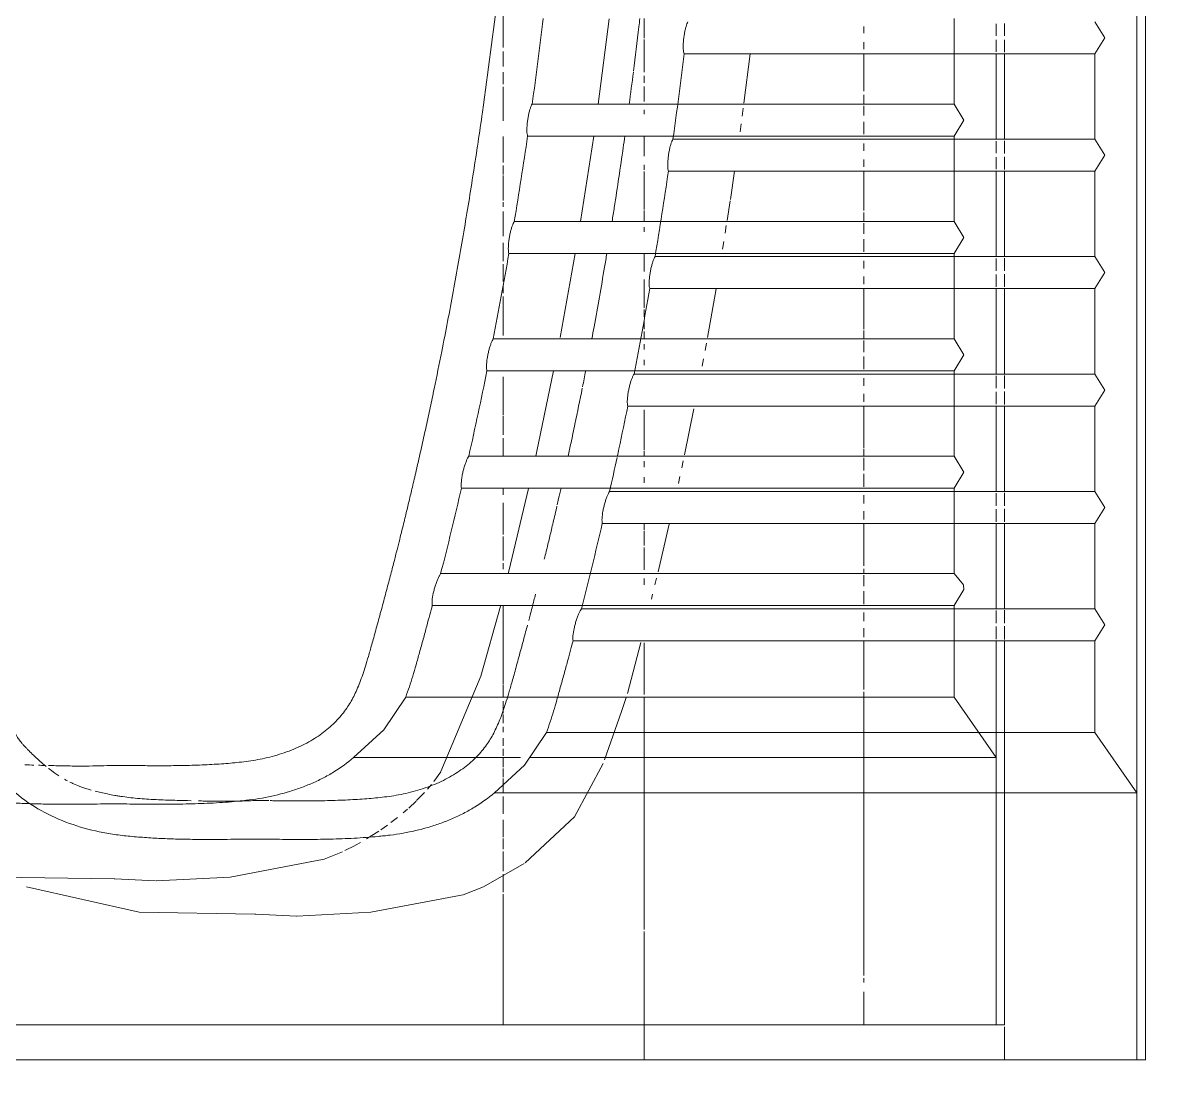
# Model space of a CAD drawing. Header units: millimetres. Extents: x -4000 to 187956, y -58990 to 162485.
# Drawn here: x 2398.9 to 2727.2, y 139895.3 to 140200.3 of the extents above; entities that cross this region are included whole.
import ezdxf

# ---------------------------------------------------------------- set-up
doc = ezdxf.new("R2010")
doc.units = ezdxf.units.MM
for name, color, linetype, lineweight in [('A-FLOR', 192, 'Continuous', 13), ('A-FLOR-PATT', 8, 'Continuous', 13), ('P-SANR-FIXT', 6, 'Continuous', 9)]:
    doc.layers.add(name, color=color, linetype=linetype, lineweight=lineweight)

# ---------------------------------------------------------------- blocks, each defined once
blk = doc.blocks.new('WCPan-SquattingPan-Vitra-ArkitektSeries-5952 - CMPX502N-V744-0_000')
at = {"layer": 'P-SANR-FIXT', "color": 254}
for p, q in [((110.55, -107.7), (110.55, -101.9)), ((110.55, -112.6), (110.55, -107.71)), ((110.55, -117.95), (110.55, -113.71)), ((110.55, -123.01), (110.55, -119.59)), ((110.55, -133.43), (110.55, -123.75)), ((110.55, -145.25), (110.55, -137.83)), ((110.55, -148.62), (110.55, -146.11)), ((110.55, -156.09), (110.55, -148.92)), ((110.55, -157.87), (110.55, -156.56)), ((110.55, -166.21), (110.55, -159.16)), ((110.55, -173.3), (110.55, -168.05)), ((110.55, -179.1), (110.55, -174.14)), ((110.55, -182.41), (110.55, -179.98)), ((110.55, -194.42), (110.55, -183.29)), ((110.55, -215.09), (110.55, -206.15)), ((110.55, -216.97), (110.55, -215.12)), ((110.55, -222.65), (110.55, -217.24)), ((110.55, -228.71), (110.55, -223.53)), ((110.55, -239.63), (110.55, -237.81)), ((110.55, -250.97), (110.55, -241.93)), ((110.55, -258.37), (110.55, -251.55)), ((110.55, -260.76), (110.55, -259.08)), ((110.55, -297.17), (110.55, -295.46)), ((110.55, -301.66), (110.55, -298.28)), ((110.55, -304.52), (110.55, -302.1)), ((110.55, -307.11), (110.55, -305.61)), ((110.55, -310.99), (110.55, -308.77)), ((110.55, -313.8), (110.55, -311.81)), ((110.55, -317.05), (110.55, -314.32)), ((110.55, -319.92), (110.55, -317.4)), ((110.55, -322.01), (110.55, -320.3)), ((110.55, -324.32), (110.55, -322.06)), ((110.55, -330.27), (110.55, -325.37)), ((110.55, -336.9), (110.55, -332.01)), ((110.55, -340.3), (110.55, -337.32)), ((110.55, -346.57), (110.55, -340.98)), ((0.21, -348.8), (0.01, -348.78)), ((11.76, -349.37), (0.21, -348.8)), ((32.93, -348.27), (11.92, -349.37)), ((-110.49, -390.25), (110.55, -390.25)), ((212.95, -390.25), (110.55, -390.25)), ((212.95, -390.25), (250.56, -390.25)), ((250.64, -390.25), (252.81, -390.25))]:
    blk.add_line(p, q, dxfattribs=at)
at = {"layer": 'P-SANR-FIXT', "color": 252}
for p, q in [((140.63, -104.4), (137.5, -128.65)), ((250.56, -109.26), (250.56, -105.85)), ((250.56, -113.82), (250.56, -110.4)), ((250.56, -138.65), (250.56, -114.39)), ((136.22, -137.75), (132.5, -162.01)), ((250.56, -142.63), (250.56, -139.18)), ((250.56, -147.19), (250.56, -143.74)), ((250.56, -172), (250.56, -147.74)), ((130.99, -171.1), (126.68, -195)), ((250.56, -176.01), (250.56, -172.51)), ((250.56, -180.57), (250.56, -177.07)), ((250.56, -205.36), (250.56, -181.1)), ((250.56, -209.39), (250.56, -205.84)), ((250.56, -213.95), (250.56, -210.39)), ((250.56, -238.71), (250.56, -214.45)), ((250.56, -242.77), (250.56, -239.17)), ((250.56, -247.32), (250.56, -243.72)), ((250.56, -272.07), (250.56, -247.81)), ((241.23, -265.23), (238.61, -262.07)), ((250.56, -276.15), (250.56, -272.5)), ((250.56, -280.7), (250.56, -277.05)), ((250.56, -314.32), (250.56, -281.16)), ((238.61, -297.17), (250.56, -314.32)), ((250.56, -314.32), (118.05, -314.32)), ((250.56, -314.32), (250.56, -324.32)), ((80.5, -331.37), (78.64, -332.8)), ((75.18, -335.25), (71.73, -337.44))]:
    blk.add_line(p, q, dxfattribs=at)
at = {"layer": 'P-SANR-FIXT', "color": 250}
for p, q in [((238.61, -128.65), (238.61, -104.39)), ((238.61, -128.65), (118.75, -128.65)), ((117.45, -137.74), (238.61, -137.74)), ((238.61, -162), (238.61, -137.74)), ((238.61, -162), (113.67, -162)), ((112.13, -171.1), (238.61, -171.1)), ((238.61, -195.36), (238.61, -171.1)), ((238.61, -195.36), (107.69, -195.36)), ((105.9, -204.45), (238.61, -204.45)), ((238.61, -204.45), (238.61, -228.71)), ((238.61, -228.71), (100.75, -228.71)), ((98.67, -237.81), (238.61, -237.81)), ((238.61, -262.07), (238.61, -237.81)), ((238.61, -262.07), (92.74, -262.07)), ((90.37, -271.16), (238.61, -271.16)), ((238.61, -297.17), (238.61, -271.16)), ((82.82, -297.17), (238.61, -297.17)), ((115.41, -314.32), (68.02, -314.32)), ((250.56, -324.32), (250.56, -390.25)), ((250.56, -390.25), (-250.56, -390.25))]:
    blk.add_line(p, q, dxfattribs=at)
at = {"layer": 'P-SANR-FIXT', "color": 253}
for p, q in [((212.95, -106.59), (212.95, -108.55)), ((252.96, -109.31), (252.96, -105.8)), ((212.95, -111.09), (212.95, -113.06)), ((252.96, -113.87), (252.96, -110.36)), ((212.95, -114.39), (212.95, -125)), ((252.96, -138.65), (252.96, -114.39)), ((212.95, -126.02), (212.95, -128.65)), ((212.95, -129.14), (212.95, -131.92)), ((212.95, -133.69), (212.95, -137.24)), ((212.95, -139.9), (212.95, -141.95)), ((252.96, -142.68), (252.96, -139.14)), ((212.95, -144.39), (212.95, -146.46)), ((252.96, -147.24), (252.96, -143.69)), ((212.95, -147.74), (212.95, -158.86)), ((252.96, -172), (252.96, -147.74)), ((212.95, -159.48), (212.95, -162)), ((212.95, -162.47), (212.95, -165.53)), ((212.95, -167.03), (212.95, -170.61)), ((212.95, -173.2), (212.95, -175.35)), ((252.96, -176.05), (252.96, -172.47)), ((252.96, -180.61), (252.96, -177.03)), ((212.95, -177.69), (212.95, -179.86)), ((212.95, -181.1), (212.95, -192.6)), ((252.96, -205.36), (252.96, -181.1)), ((212.95, -192.94), (212.95, -195.36)), ((212.95, -195.8), (212.95, -199.17)), ((212.95, -200.36), (212.95, -203.99)), ((212.95, -206.49), (212.95, -208.75)), ((252.96, -209.43), (252.96, -205.8)), ((212.95, -210.99), (212.95, -213.27)), ((252.96, -213.99), (252.96, -210.36)), ((212.95, -214.45), (212.95, -226.41)), ((252.96, -238.71), (252.96, -214.45)), ((212.95, -226.71), (212.95, -228.71)), ((212.95, -229.13), (212.95, -232.8)), ((212.95, -233.69), (212.95, -237.36)), ((252.96, -242.8), (252.96, -239.13)), ((212.95, -239.79), (212.95, -242.16)), ((212.95, -244.28), (212.95, -246.67)), ((252.96, -247.37), (252.96, -243.69)), ((212.95, -247.81), (212.95, -259.89)), ((252.96, -272.07), (252.96, -247.81)), ((212.95, -260.68), (212.95, -262.07)), ((212.95, -262.46), (212.95, -265.6)), ((212.95, -267.01), (212.95, -270.74)), ((110.55, -293.47), (110.55, -271.16)), ((252.96, -276.18), (252.96, -272.46)), ((212.95, -273.08), (212.95, -275.57)), ((212.95, -277.58), (212.95, -280.09)), ((252.96, -280.74), (252.96, -277.01)), ((212.95, -281.16), (212.95, -295.02)), ((252.96, -388.62), (252.96, -281.16)), ((110.55, -295.46), (110.55, -293.7)), ((212.95, -295.65), (212.95, -376.26)), ((92.76, -318.39), (90.78, -321.14)), ((88.15, -324.23), (85.91, -326.56)), ((90.15, -321.93), (89.02, -323.26)), ((85.81, -326.66), (83.69, -328.66)), ((83.32, -328.99), (82.12, -330.03)), ((77.65, -333.54), (75.79, -334.84)), ((64.91, -341.07), (59.7, -343.16)), ((68.48, -339.27), (65.56, -340.76)), ((69.96, -338.46), (68.55, -339.24)), ((59.66, -343.18), (32.93, -348.27)), ((110.55, -352.56), (110.55, -347.43)), ((0.01, -348.78), (-32.91, -348.27)), ((110.55, -355.16), (110.55, -353.16)), ((110.55, -390.25), (110.55, -355.18)), ((212.95, -377.01), (212.95, -378.25)), ((212.95, -380.83), (212.95, -390.25)), ((250.64, -390.25), (252.81, -390.25))]:
    blk.add_line(p, q, dxfattribs=at)
at = {"layer": 'P-SANR-FIXT', "color": 252, "flags": 128}
for points in [[(238.61, -137.74), (241.4, -133.2), (238.61, -128.65)], [(238.61, -171.1), (241.4, -166.55), (238.61, -162)], [(238.61, -204.45), (241.4, -199.91), (238.61, -195.36)], [(124.85, -204.47), (120.1, -227.27), (119.78, -228.72)], [(238.61, -237.81), (241.4, -233.26), (238.61, -228.71)], [(117.74, -237.83), (112.6, -259.36), (111.93, -262.08)], [(238.61, -271.16), (241.4, -266.61), (241.26, -265.35)], [(109.75, -271.26), (104.15, -291.21), (92.81, -318.32)]]:
    blk.add_lwpolyline(points, dxfattribs=at)
at = {"layer": 'P-SANR-FIXT', "color": 250, "flags": 128}
blk.add_lwpolyline([(68.02, -314.32), (76.62, -306.47), (82.82, -297.17)], dxfattribs=at)
at = {"layer": 'P-SANR-FIXT', "color": 250}
blk.add_arc((-1176.21, 51.26), 1307.39, 350.61189, 351.68789, dxfattribs=at)
for points, knots in [([(80.46, 114.01), (81.9, 113.45), (86.01, 111.78), (91.35, 109.16), (96.35, 106.18), (99.91, 103.74), (103.38, 100.99), (107.85, 96.84), (112.84, 90.74), (116.21, 84.15), (117.97, 79.09), (118.88, 75.48), (119.45, 72.3), (119.77, 69.47), (119.93, 66.83), (119.98, 64.71), (119.99, 63.03), (119.99, 62.01), (119.98, 61.16), (119.97, 60.06), (119.93, 58.25), (119.86, 55.26), (119.75, 51.42), (119.64, 47.54), (119.53, 44.03), (119.42, 40.71), (119.29, 36.98), (119.11, 31.92), (118.92, 26.93), (118.73, 22.47), (118.58, 19.03), (118.44, 16.16), (118.31, 13.45), (118.19, 10.96), (118.07, 8.66), (117.96, 6.69), (117.85, 4.57), (117.69, 1.79), (117.49, -1.72), (117.23, -5.98), (116.95, -10.31), (116.66, -14.74), (116.26, -20.61), (115.51, -30.84), (114.35, -45.2), (112.27, -68.07), (109.21, -96.69), (105.5, -125.36), (102.12, -148.02), (99.36, -165), (96.36, -181.94), (93.51, -196.84), (91.28, -207.81), (89.79, -214.88), (88.65, -220.17), (87.48, -225.47), (86.49, -229.85), (85.66, -233.44), (84.91, -236.67), (84.11, -240.05), (83.22, -243.76), (82.25, -247.78), (81.22, -251.94), (80.18, -256.07), (79.26, -259.65), (78.18, -263.8), (76.91, -268.61), (75.82, -272.63), (74.96, -275.78), (74.1, -278.92), (73.15, -282.36), (72.21, -285.67), (71.41, -288.37), (70.37, -291.52), (69.25, -294.43), (68.05, -296.98), (67.13, -298.69), (66.09, -300.32), (64.44, -302.55), (61.91, -305.27), (58.14, -308.26), (54.39, -310.43), (51.04, -311.95), (47.42, -313.32), (42.84, -314.6), (38.33, -315.36), (34.88, -315.75), (31.62, -316.04), (27.15, -316.34), (22.37, -316.52), (18.42, -316.6), (14.39, -316.65), (9.97, -316.64), (5.12, -316.57), (1.82, -316.53), (0, -316.53)], [0.13911, 0.13911, 0.13911, 0.13911, 0.1470588, 0.1617647, 0.1691176, 0.1764706, 0.1838235, 0.1911765, 0.2058824, 0.2205882, 0.2279412, 0.2352941, 0.2426471, 0.25, 0.2573529, 0.2647059, 0.2683824, 0.2720588, 0.2738971, 0.2757353, 0.2794118, 0.2830882, 0.2867647, 0.2904412, 0.2922794, 0.2941176, 0.2977941, 0.3014706, 0.3088235, 0.3161765, 0.3235294, 0.3308824, 0.3382353, 0.3455882, 0.3492647, 0.3529412, 0.3566176, 0.3602941, 0.3676471, 0.375, 0.3823529, 0.3897059, 0.3970588, 0.4117647, 0.4411765, 0.4705882, 0.5294118, 0.5882353, 0.6176471, 0.6470588, 0.6764706, 0.7058824, 0.7242647, 0.7334559, 0.7426471, 0.7518382, 0.7610294, 0.765625, 0.7702206, 0.7794118, 0.7886029, 0.7977941, 0.8069853, 0.8115809, 0.8161765, 0.8207721, 0.8253676, 0.8299632, 0.832261, 0.8345588, 0.8391544, 0.84375, 0.8483456, 0.8529412, 0.8621324, 0.8667279, 0.8713235, 0.8759191, 0.8805147, 0.8897059, 0.8988971, 0.9080882, 0.9126838, 0.9172794, 0.9264706, 0.9356618, 0.9402574, 0.9448529, 0.9540441, 0.9632353, 0.9678309, 0.9724265, 0.9816176, 0.9908088, 1, 1, 1, 1]), ([(118.75, -128.65), (118.65, -128.81), (118.46, -129.19), (118.17, -129.97), (117.9, -130.92), (117.66, -131.99), (117.47, -133.13), (117.28, -134.67), (117.21, -136.46), (117.34, -137.43), (117.45, -137.74)], [0, 0, 0, 0, 0.1, 0.2, 0.3, 0.4, 0.5, 0.6, 0.8, 1, 1, 1, 1]), ([(113.67, -162), (113.57, -162.16), (113.37, -162.55), (113.06, -163.33), (112.76, -164.27), (112.5, -165.34), (112.27, -166.47), (112.04, -168.01), (111.93, -169.81), (112.03, -170.78), (112.13, -171.1)], [0, 0, 0, 0, 0.1, 0.2, 0.3, 0.4, 0.5, 0.6, 0.8, 1, 1, 1, 1]), ([(107.69, -195.36), (107.59, -195.51), (107.37, -195.9), (107.04, -196.68), (106.72, -197.62), (106.42, -198.68), (106.17, -199.82), (105.9, -201.35), (105.73, -203.15), (105.81, -204.13), (105.9, -204.45)], [0, 0, 0, 0, 0.1, 0.2, 0.3, 0.4, 0.5, 0.6, 0.8, 1, 1, 1, 1]), ([(100.75, -228.71), (100.64, -228.87), (100.41, -229.26), (100.05, -230.03), (99.7, -230.97), (99.38, -232.03), (99.08, -233.16), (98.77, -234.69), (98.54, -236.5), (98.59, -237.48), (98.67, -237.81)], [0, 0, 0, 0, 0.1, 0.2, 0.3, 0.4, 0.5, 0.6, 0.8, 1, 1, 1, 1]), ([(92.74, -262.07), (92.63, -262.22), (92.39, -262.61), (92, -263.38), (91.62, -264.32), (91.26, -265.37), (90.93, -266.5), (90.56, -268.03), (90.27, -269.84), (90.29, -270.84), (90.37, -271.16)], [0, 0, 0, 0, 0.1, 0.2, 0.3, 0.4, 0.5, 0.6, 0.8, 1, 1, 1, 1]), ([(82.82, -297.17), (83.19, -296.17), (83.9, -294.18), (84.83, -291.21), (85.76, -288.01), (86.74, -284.5), (87.81, -280.6), (89.16, -275.66), (89.96, -272.69), (90.37, -271.16)], [0, 0, 0, 0, 0.125, 0.25, 0.375, 0.5, 0.625, 0.75, 1, 1, 1, 1]), ([(0, -327.48), (2.52, -327.48), (5.85, -327.54), (10.4, -327.58), (14, -327.59), (17.77, -327.56), (21.35, -327.49), (24.76, -327.39), (28.16, -327.24), (31.64, -327.02), (34.43, -326.79), (36.62, -326.57), (38.99, -326.3), (43.33, -325.66), (48.02, -324.57), (52.47, -323.14), (55.92, -321.79), (59.29, -320.2), (63.48, -317.84), (66.31, -315.78), (68.02, -314.32)], [0, 0, 0, 0, 0.1, 0.15, 0.2, 0.25, 0.3, 0.35, 0.4, 0.45, 0.5, 0.525, 0.55, 0.6, 0.7, 0.75, 0.8, 0.85, 0.9, 1, 1, 1, 1]), ([(0, -316.53), (-2.57, -316.65), (-6.63, -316.75), (-12.49, -316.73), (-15.99, -316.64), (-18.1, -316.59), (-18.61, -316.58)], [-1, -1, -1, -1, -0.97619048, -0.96428571, -0.95238095, -0.94868905, -0.94868905, -0.94868905, -0.94868905]), ([(-46.72, -324.83), (-45.89, -325.04), (-43.64, -325.55), (-39.97, -326.19), (-35.43, -326.72), (-30.78, -327.09), (-26.09, -327.34), (-21.34, -327.5), (-16.54, -327.58), (-12.03, -327.59), (-6.41, -327.54), (-2.54, -327.48), (0, -327.48)], [0.338624, 0.338624, 0.338624, 0.338624, 0.375, 0.4375, 0.5, 0.5625, 0.625, 0.6875, 0.75, 0.8125, 0.875, 1, 1, 1, 1])]:
    blk.add_open_spline(points, degree=3, knots=knots, dxfattribs=at)
for points in [[(118.75, -128.65), (119.31, -124.61), (120.4, -116.53), (121.42, -108.44), (121.91, -104.39)], [(107.69, -195.36), (108.47, -191.32), (109.99, -183.24), (111.43, -175.15), (112.13, -171.1)], [(100.75, -228.71), (101.65, -224.68), (103.41, -216.6), (105.08, -208.51), (105.9, -204.45)], [(92.74, -262.07), (93.78, -258.04), (95.8, -249.96), (97.73, -241.86), (98.67, -237.81)], [(-22.79, -316.46), (-23.63, -316.44), (-24.48, -316.42), (-25.33, -316.39)]]:
    blk.add_open_spline(points, degree=3, dxfattribs=at)
at = {"layer": 'P-SANR-FIXT', "color": 252}
blk.add_open_spline([(-19.71, -316.55), (-20.29, -316.53), (-20.88, -316.52), (-21.48, -316.5)], degree=3, dxfattribs=at)
blk = doc.blocks.new('CMF2_NHAXUONG_A_rvt-1-0_000')
at = {"layer": 'A-FLOR-PATT', "lineweight": 9}
h = blk.add_hatch(dxfattribs=at)
h.set_pattern_fill('FP_26', color=252, style=0, pattern_type=2)
h.set_pattern_definition([(270, (159525.1, 137899.7), (600, 4e-14), []), (0, (159525.1, 137899.7), (0, 600), [])])
h.paths.add_polyline_path([(153350, 499.64), (154799.88, 499.64), (154799.88, 5749.54), (153550, 5749.54), (153550, 4899.28), (153349.79, 4899.28), (153349.99, 751.94)])
h.paths.add_polyline_path([(160850.16, 499.64), (165000, 499.64), (165000, 999.28), (165499.79, 999.28), (165499.79, 1749.49), (160850.16, 1749.49), (160850.16, 751.94)])
h.paths.add_polyline_path([(161612.4, 692.63), (161106.49, 692.63), (161106.49, 1295.25), (161612.4, 1295.25), (161612.4, 751.94)])
h.paths.add_polyline_path([(162656.18, 692.63), (162150.27, 692.63), (162150.27, 1295.25), (162656.18, 1295.25), (162656.18, 751.94)])
h.paths.add_polyline_path([(164268.71, 692.63), (164268.71, 1295.25), (164774.62, 1295.25), (164774.62, 692.63)])
h.paths.add_polyline_path([(163221.93, 692.63), (163221.93, 1295.25), (163727.84, 1295.25), (163727.84, 692.63)])
h.paths.add_polyline_path([(153537.16, 761.69), (153537.16, 1267.6), (154139.79, 1267.6), (154139.79, 761.69), (153612.16, 761.69)])
h.paths.add_polyline_path([(153537.16, 1846.69), (153537.16, 2352.6), (154139.79, 2352.6), (154139.79, 1846.69), (153612.16, 1846.69)])
h.paths.add_polyline_path([(154139.79, 2871.7), (153537.16, 2871.7), (153537.16, 3377.61), (154139.79, 3377.61), (154139.79, 2942)])
h.paths.add_polyline_path([(162682.15, 3699.39), (165499.79, 3699.39), (165499.79, 4949.58), (162649.89, 4949.58), (162649.89, 3699.39)])
h.paths.add_polyline_path([(154139.79, 3896.7), (153537.16, 3896.7), (153537.16, 4402.61), (154139.79, 4402.04), (154139.79, 3964.03)])
h.paths.add_polyline_path([(163957.63, 4154.6), (163821.93, 4154.6), (163821.93, 4757.22), (164327.84, 4757.22), (164327.84, 4154.6), (164099.33, 4154.6)])
h.paths.add_polyline_path([(164771.93, 4154.6), (164771.93, 4757.22), (165277.84, 4757.22), (165277.84, 4154.6), (164949.66, 4154.6)])
h.paths.add_polyline_path([(153895.61, 4921.7), (153737.16, 4921.7), (153737.16, 5427.61), (154339.79, 5427.61), (154339.79, 4921.7), (154179.05, 4921.7)])
h.paths.add_polyline_path([(78549.79, 5349.52), (80774.79, 5349.52), (80774.79, 6362.02), (78549.79, 6362.02), (78549.79, 5424.09)])
h.paths.add_polyline_path([(80974.79, 5349.52), (82224.79, 5349.52), (82224.79, 7249.52), (80974.79, 7249.52), (80974.79, 5424.09)])
h.paths.add_polyline_path([(80587.16, 5565.67), (79984.54, 5565.67), (79984.54, 6071.58), (80587.16, 6071.58), (80587.16, 5716.1)])
h.paths.add_polyline_path([(81335.71, 5565.67), (81163.49, 5565.67), (81163.49, 6071.58), (81766.12, 6071.58), (81766.12, 5565.67), (81619.15, 5565.67)])
h.paths.add_polyline_path([(81163.49, 6528.17), (81163.49, 7034.08), (81766.12, 7034.08), (81766.12, 6528.17), (81619.15, 6528.17)])
h.paths.add_polyline_path([(556.14, 15799.64), (4199.78, 15799.64), (4199.78, 17049.64), (499.79, 17049.64), (499.79, 15799.64)])
h.paths.add_polyline_path([(1621.83, 15990.17), (1621.83, 16592.79), (2127.74, 16592.79), (2127.74, 15990.17), (1689.88, 15990.17)])
h.paths.add_polyline_path([(2681.91, 15990.17), (2546.83, 15990.17), (2546.83, 16592.79), (3052.74, 16592.79), (3052.74, 15990.17), (2823.63, 15990.17)])
h.paths.add_polyline_path([(3673.95, 15990.17), (3471.83, 15990.17), (3471.83, 16592.79), (3977.74, 16592.79), (3977.74, 15990.17), (3815.66, 15990.17)])
h.paths.add_polyline_path([(4199.78, 18499.58), (4199.78, 19749.58), (499.79, 19749.58), (499.79, 18499.58), (3957.38, 18499.58)])
h.paths.add_polyline_path([(2546.83, 18954.69), (2546.83, 19557.32), (3052.74, 19557.32), (3052.74, 18954.69), (2823.63, 18954.69)])
h.paths.add_polyline_path([(1973.32, 18954.69), (1621.83, 18954.69), (1621.83, 19557.32), (2127.74, 19557.32), (2127.74, 18954.69)])
h.paths.add_polyline_path([(1202.74, 18954.69), (696.83, 18954.69), (696.83, 19557.32), (1202.74, 19557.32), (1202.74, 19148.52)])
h.paths.add_polyline_path([(1689.88, 19949.58), (4199.78, 19949.58), (4199.78, 21199.58), (499.79, 21199.58), (499.79, 19949.58), (1123.01, 19949.58)])
h.paths.add_polyline_path([(696.83, 20137.56), (696.83, 20740.19), (1202.74, 20740.19), (1202.74, 20137.56), (839.57, 20137.56)])
h.paths.add_polyline_path([(3471.83, 20137.56), (3471.83, 20740.19), (3977.74, 20740.19), (3977.74, 20137.56), (3673.95, 20137.56)])
h.paths.add_polyline_path([(2127.74, 20137.56), (1621.83, 20137.56), (1621.83, 20740.19), (2127.74, 20740.19), (2127.74, 20170.56)])
h.paths.add_polyline_path([(3052.74, 20137.56), (2546.83, 20137.56), (2546.83, 20740.19), (3052.74, 20740.19), (3052.74, 20170.56)])
h.paths.add_polyline_path([(163249.04, 76099.64), (165500.21, 76099.64), (165500.21, 77349.64), (161850.21, 77349.64), (161850.21, 76099.64), (162682.15, 76099.64)])
h.paths.add_polyline_path([(1689.88, 76099.64), (4149.79, 76099.64), (4149.79, 77349.64), (499.79, 77349.64), (499.79, 76099.64), (1123.01, 76099.64)])
h.paths.add_polyline_path([(2590.58, 76552.26), (2590.58, 77154.88), (3096.49, 77154.88), (3096.49, 76552.26), (2681.91, 76552.26)])
h.paths.add_polyline_path([(1831.6, 76552.26), (1653.08, 76552.26), (1653.08, 77154.88), (2158.99, 77154.88), (2158.99, 76552.26), (1973.32, 76552.26)])
h.paths.add_polyline_path([(715.58, 76552.26), (715.58, 77154.88), (1221.49, 77154.88), (1221.49, 76552.26), (839.57, 76552.26)])
h.paths.add_polyline_path([(3815.66, 76552.26), (3528.08, 76552.26), (3528.08, 77154.88), (4033.99, 77154.88), (4033.99, 76552.26), (3957.38, 76552.26)])
h.paths.add_polyline_path([(163957.63, 76557.26), (163881.01, 76557.26), (163881.01, 77159.88), (164386.92, 77159.88), (164386.92, 76557.26), (164099.33, 76557.26)])
h.paths.add_polyline_path([(165091.39, 76557.26), (164797.26, 76557.26), (164797.26, 77159.88), (165303.17, 77159.88), (165303.17, 76557.26), (165233.11, 76557.26)])
h.paths.add_polyline_path([(162257, 76557.26), (162047.26, 76557.26), (162047.26, 77159.88), (162553.17, 77159.88), (162553.17, 76557.26), (162398.7, 76557.26)])
h.paths.add_polyline_path([(162968.51, 76557.26), (162968.51, 77159.88), (163474.42, 77159.88), (163474.42, 76557.26), (163107.31, 76557.26)])
h.paths.add_polyline_path([(499.79, 77549.64), (4149.79, 77549.64), (4149.79, 78799.69), (499.79, 78799.69), (499.79, 77842.41)])
h.paths.add_polyline_path([(165500.21, 77549.64), (165500.21, 78799.64), (161850.21, 78799.64), (161850.21, 77549.64), (164949.66, 77549.64)])
h.paths.add_polyline_path([(715.58, 77737.63), (715.58, 78340.25), (1221.49, 78340.25), (1221.49, 77737.63), (839.57, 77737.63)])
h.paths.add_polyline_path([(1653.08, 77737.63), (1653.08, 78340.25), (2158.99, 78340.25), (2158.99, 77737.63), (1689.88, 77737.63)])
h.paths.add_polyline_path([(2590.58, 77737.63), (2590.58, 78340.25), (3096.49, 78340.25), (3096.49, 77737.63), (2681.91, 77737.63)])
h.paths.add_polyline_path([(165233.11, 77742.62), (164778.51, 77742.62), (164778.51, 78345.25), (165284.42, 78345.25), (165284.42, 77742.62)])
h.paths.add_polyline_path([(162903.51, 77742.62), (162903.51, 78345.25), (163409.42, 78345.25), (163409.42, 77742.62), (162965.59, 77742.62)])
h.paths.add_polyline_path([(164346.92, 77742.62), (163841.01, 77742.62), (163841.01, 78345.25), (164346.92, 78345.25), (164346.92, 77842.41)])
h.paths.add_polyline_path([(161850.21, 80349.64), (165500.21, 80349.64), (165499.79, 81099.2), (165000, 81099.2), (165000, 81599.64), (161850.21, 81599.64), (161850.21, 80762.51)])
h.paths.add_polyline_path([(4149.79, 80349.64), (4149.79, 81599.55), (1000, 81599.55), (1000, 81099.2), (499.79, 81099.2), (500, 80350.4), (3957.38, 80349.68)])
h.paths.add_polyline_path([(163107.31, 80794.78), (162972.26, 80794.78), (162972.26, 81397.4), (163478.17, 81397.4), (163478.17, 80794.78), (163249.04, 80794.78)])
h.paths.add_polyline_path([(164398.17, 80794.78), (163892.26, 80794.78), (163892.26, 81397.4), (164398.17, 81397.4), (164398.17, 81054.52)])
h.paths.add_polyline_path([(162556.92, 80806.9), (162051.01, 80806.9), (162051.01, 81409.52), (162556.92, 81409.52), (162556.92, 80908.51)])
h.paths.add_polyline_path([(2965.35, 80820.03), (2515.58, 80820.03), (2515.58, 81422.65), (3021.49, 81422.65), (3021.49, 80820.03)])
h.paths.add_polyline_path([(1973.32, 80820.03), (1595.58, 80820.03), (1595.58, 81422.65), (2101.49, 81422.65), (2101.49, 80820.03)])
h.paths.add_polyline_path([(3448.08, 80820.03), (3448.08, 81422.65), (3953.99, 81422.65), (3953.99, 80820.03), (3532.22, 80820.03)])
h.paths.add_polyline_path([(85450, 134849.41), (87450, 134849.41), (87450, 135849.41), (85450, 135849.41), (85450, 135076.24)])
h.paths.add_polyline_path([(83319.78, 134849.41), (85250, 134849.41), (85250, 135849.41), (83250, 135849.41), (83250, 134849.41)])
h.paths.add_polyline_path([(85020.39, 135046.45), (84644.32, 135046.45), (84644.32, 135552.36), (85246.95, 135552.36), (85246.95, 135046.45)])
h.paths.add_polyline_path([(85862.19, 135048.95), (85862.19, 135554.86), (86464.82, 135554.86), (86464.82, 135048.95), (86154.14, 135048.95)])
h.paths.add_polyline_path([(11893.62, 135099.65), (12449.79, 135099.65), (12449.79, 140699.64), (11199.68, 140699.64), (11199.68, 135099.65), (11326.75, 135099.65)])
h.paths.add_polyline_path([(153549.79, 135099.75), (154799.68, 135099.75), (154799.68, 140699.64), (153549.79, 140699.64), (153549.79, 136244.28)])
h.paths.add_polyline_path([(11659.54, 135313.72), (11659.54, 135819.63), (12262.16, 135819.63), (12262.16, 135313.72), (11893.62, 135313.72)])
h.paths.add_polyline_path([(153895.61, 135313.72), (153742.07, 135313.72), (153742.07, 135819.63), (154344.69, 135819.63), (154344.69, 135313.72), (154037.33, 135313.72)])
h.paths.add_polyline_path([(163815.91, 135999.54), (165500.12, 135999.54), (165500.12, 137249.82), (162649.79, 137249.82), (162649.79, 135999.54)])
h.paths.add_polyline_path([(2823.63, 135999.54), (3349.79, 135999.54), (3349.79, 137249.81), (499.88, 137249.81), (499.88, 135999.54), (1689.88, 135999.54)])
h.paths.add_polyline_path([(1671.83, 136187.79), (1671.83, 136790.41), (2177.74, 136790.41), (2177.74, 136187.79), (1689.88, 136187.79)])
h.paths.add_polyline_path([(721.83, 136187.79), (721.83, 136790.41), (1227.74, 136790.41), (1227.74, 136187.79)])
h.paths.add_polyline_path([(164771.83, 136192.96), (164771.83, 136795.59), (165277.74, 136795.59), (165277.74, 136192.96), (164949.66, 136192.96)])
h.paths.add_polyline_path([(163821.83, 136192.96), (163821.83, 136795.59), (164327.74, 136795.59), (164327.74, 136192.96)])
h.paths.add_polyline_path([(12177.05, 136247.06), (11659.54, 136247.06), (11659.54, 136752.97), (12262.16, 136752.97), (12262.16, 136247.06)])
h.paths.add_polyline_path([(154037.33, 136247.06), (153742.07, 136247.06), (153742.07, 136752.97), (154344.69, 136752.97), (154344.69, 136247.06), (154179.05, 136247.06)])
h.paths.add_polyline_path([(12177.05, 137180.39), (11659.54, 137180.39), (11659.54, 137686.3), (12262.16, 137686.3), (12262.16, 137180.39)])
h.paths.add_polyline_path([(154179.05, 137180.39), (153742.07, 137180.39), (153742.07, 137686.3), (154344.69, 137686.3), (154344.69, 137180.39)])
h.paths.add_polyline_path([(12262.16, 138113.72), (11659.54, 138113.72), (11659.54, 138619.63), (12262.16, 138619.63), (12262.16, 138288.34)])
h.paths.add_polyline_path([(154344.69, 138113.72), (153742.07, 138113.72), (153742.07, 138619.63), (154344.69, 138619.63), (154344.69, 138142.34)])
h.paths.add_polyline_path([(12262.16, 139047.05), (11659.54, 139047.05), (11659.54, 139552.96), (12262.16, 139552.96), (12262.16, 139164.37)])
h.paths.add_polyline_path([(154179.05, 139047.05), (153742.07, 139047.05), (153742.07, 139552.96), (154344.69, 139552.96), (154344.69, 139047.05)])
h.paths.add_polyline_path([(165500.37, 139449.5), (165500.37, 140699.66), (161049.79, 140699.66), (161049.79, 139449.5), (164949.66, 139449.5)])
h.paths.add_polyline_path([(499.79, 139449.73), (4949.79, 139449.74), (4949.79, 139699.28), (4900, 139699.28), (4900, 140699.64), (1000, 140699.64), (1000, 140199.28), (499.79, 140199.28)])
h.paths.add_polyline_path([(161690.13, 139909.76), (161331.63, 139909.76), (161331.63, 140512.38), (161837.54, 140512.38), (161837.54, 139909.76), (161831.85, 139909.76)])
h.paths.add_polyline_path([(163390.76, 139909.76), (163287.88, 139909.76), (163287.88, 140512.38), (163793.79, 140512.38), (163793.79, 139909.76), (163532.48, 139909.76)])
h.paths.add_polyline_path([(162812.75, 139909.76), (162306.83, 139909.76), (162306.83, 140512.38), (162812.75, 140512.38), (162812.75, 140040.4)])
h.paths.add_polyline_path([(164777.52, 139909.76), (164271.61, 139909.76), (164271.61, 140512.38), (164777.52, 140512.38), (164777.52, 140040.4)])
h.paths.add_polyline_path([(1727.96, 139915.76), (1222.05, 139915.76), (1222.05, 140518.38), (1727.96, 140518.38), (1727.96, 140040.4)])
h.paths.add_polyline_path([(3181.83, 139915.76), (3181.83, 140518.38), (3687.74, 140518.38), (3687.74, 139915.76), (3248.79, 139915.76)])
h.paths.add_polyline_path([(2398.48, 139915.76), (2171.83, 139915.76), (2171.83, 140518.38), (2677.74, 140518.38), (2677.74, 139915.76), (2540.2, 139915.76)])
h.paths.add_polyline_path([(4171.83, 139915.76), (4171.83, 140518.38), (4677.74, 140518.38), (4677.74, 139915.76), (4240.82, 139915.76)])
h.paths.add_polyline_path([(12262.16, 139980.38), (11659.54, 139980.38), (11659.54, 140486.29), (12262.16, 140486.29), (12262.16, 140040.4)])
h.paths.add_polyline_path([(154344.69, 139980.38), (153742.07, 139980.38), (153742.07, 140486.29), (154344.69, 140486.29), (154344.69, 140040.4)])
at = {"layer": 'A-FLOR', "color": 93, "lineweight": 15}
for p, q in [((2677.74, 140200.2), (2677.74, 140196.7)), ((2677.74, 140195.64), (2677.74, 140192.13)), ((2677.74, 140191.61), (2677.74, 140167.35)), ((2677.74, 140166.87), (2677.74, 140163.33)), ((2677.74, 140162.31), (2677.74, 140158.76)), ((2677.74, 140158.26), (2677.74, 140134)), ((2677.74, 140133.53), (2677.74, 140129.95)), ((2677.74, 140128.98), (2677.74, 140125.39)), ((2677.74, 140124.91), (2677.74, 140100.65)), ((2677.74, 140100.2), (2677.74, 140096.58)), ((2677.74, 140095.65), (2677.74, 140092.01)), ((2677.74, 140091.55), (2677.74, 140067.29)), ((2677.74, 140066.87), (2677.74, 140063.2)), ((2677.74, 140062.32), (2677.74, 140058.64)), ((2677.74, 140058.2), (2677.74, 140033.94)), ((2677.74, 140033.54), (2677.74, 140029.82)), ((2677.74, 140028.99), (2677.74, 140025.26)), ((2677.74, 140024.84), (2677.74, 139981.68))]:
    blk.add_line(p, q, dxfattribs=at)
at = {"layer": 'A-FLOR', "color": 71, "lineweight": 15}
for p, q in [((2677.74, 140196.7), (2677.74, 140200.2)), ((2677.74, 140192.13), (2677.74, 140195.64)), ((2677.74, 140167.35), (2677.74, 140191.61)), ((2677.74, 140163.33), (2677.74, 140166.87)), ((2677.74, 140158.76), (2677.74, 140162.31)), ((2677.74, 140134), (2677.74, 140158.26)), ((2677.74, 140129.95), (2677.74, 140133.53)), ((2677.74, 140125.39), (2677.74, 140128.98)), ((2677.74, 140100.65), (2677.74, 140124.91)), ((2677.74, 140096.58), (2677.74, 140100.2)), ((2677.74, 140092.01), (2677.74, 140095.65)), ((2677.74, 140067.29), (2677.74, 140091.55)), ((2677.74, 140063.2), (2677.74, 140066.87)), ((2677.74, 140058.64), (2677.74, 140062.32)), ((2677.74, 140033.94), (2677.74, 140058.2)), ((2677.74, 140029.82), (2677.74, 140033.54)), ((2677.74, 140025.26), (2677.74, 140028.99)), ((2677.74, 139917.38), (2677.74, 140024.84)), ((2212.15, 139915.76), (2675.34, 139915.76)), ((2675.42, 139915.76), (2677.6, 139915.76))]:
    blk.add_line(p, q, dxfattribs=at)
at = {"layer": 'A-FLOR', "color": 94, "lineweight": 15}
for p, q in [((2677.74, 139981.68), (2677.74, 139915.76)), ((2677.74, 139915.76), (2171.83, 139915.76))]:
    blk.add_line(p, q, dxfattribs=at)
at = {"layer": 'P-SANR-FIXT', "color": 252}
for p, q in [((2717.74, 139905.76), (2717.74, 140508.38)), ((2715.34, 139905.76), (2717.74, 139905.76))]:
    blk.add_line(p, q, dxfattribs=at)
at = {"layer": 'P-SANR-FIXT', "color": 250}
for p, q in [((2715.34, 139981.68), (2715.34, 140373.95)), ((2586.7, 140191.61), (2703.4, 140191.61)), ((2703.4, 140167.35), (2703.4, 140191.61)), ((2703.4, 140167.35), (2583.53, 140167.35)), ((2582.24, 140158.26), (2703.4, 140158.26)), ((2703.4, 140134), (2703.4, 140158.26)), ((2703.4, 140134), (2578.46, 140134)), ((2576.92, 140124.91), (2703.4, 140124.91)), ((2703.4, 140100.65), (2703.4, 140124.91)), ((2703.4, 140100.65), (2572.48, 140100.65)), ((2570.69, 140091.55), (2703.4, 140091.55)), ((2703.4, 140091.55), (2703.4, 140067.29)), ((2703.4, 140067.29), (2565.53, 140067.29)), ((2563.46, 140058.2), (2703.4, 140058.2)), ((2703.4, 140033.94), (2703.4, 140058.2)), ((2703.4, 140033.94), (2557.53, 140033.94)), ((2555.15, 140024.84), (2703.4, 140024.84)), ((2703.4, 139998.83), (2703.4, 140024.84)), ((2547.61, 139998.83), (2703.4, 139998.83)), ((2703.4, 139998.83), (2715.34, 139981.68)), ((2715.34, 139981.68), (2532.81, 139981.68)), ((2715.34, 139981.68), (2715.34, 139905.76)), ((2715.34, 139905.76), (2214.23, 139905.76))]:
    blk.add_line(p, q, dxfattribs=at)
at = {"layer": 'P-SANR-FIXT', "color": 254}
for p, q in [((2575.34, 140196.03), (2575.34, 140201.61)), ((2677.74, 140200.2), (2677.74, 140196.7)), ((2575.34, 140186.41), (2575.34, 140195.66)), ((2677.74, 140195.64), (2677.74, 140192.13)), ((2677.74, 140191.61), (2677.74, 140167.35)), ((2575.34, 140183.41), (2575.34, 140185.36)), ((2575.34, 140178.05), (2575.34, 140182.29)), ((2575.34, 140174.47), (2575.34, 140175.68)), ((2575.34, 140162.57), (2575.34, 140168.26)), ((2677.74, 140166.87), (2677.74, 140163.33)), ((2677.74, 140162.31), (2677.74, 140158.76)), ((2575.34, 140158.68), (2575.34, 140160.08)), ((2575.34, 140149.91), (2575.34, 140158.17)), ((2677.74, 140158.26), (2677.74, 140134)), ((2575.34, 140147.39), (2575.34, 140149.89)), ((2575.34, 140144), (2575.34, 140147.08)), ((2575.34, 140141.05), (2575.34, 140142.4)), ((2575.34, 140129.79), (2575.34, 140134.91)), ((2677.74, 140133.53), (2677.74, 140129.95)), ((2575.34, 140119.42), (2575.34, 140127.54)), ((2677.74, 140128.98), (2677.74, 140125.39)), ((2677.74, 140124.91), (2677.74, 140100.65)), ((2575.34, 140116.91), (2575.34, 140118.94)), ((2575.34, 140113.41), (2575.34, 140116.02)), ((2575.34, 140110.65), (2575.34, 140112.71)), ((2575.34, 140107.63), (2575.34, 140109.12)), ((2575.34, 140103.14), (2575.34, 140104.66)), ((2677.74, 140100.2), (2677.74, 140096.58)), ((2677.74, 140095.65), (2677.74, 140092.01)), ((2575.34, 140079.04), (2575.34, 140090.49)), ((2677.74, 140091.55), (2677.74, 140067.29)), ((2575.34, 140077.29), (2575.34, 140078.76)), ((2575.34, 140074.2), (2575.34, 140075.85)), ((2575.34, 140069.72), (2575.34, 140071.39)), ((2677.74, 140066.87), (2677.74, 140063.2)), ((2677.74, 140062.32), (2677.74, 140058.64)), ((2575.34, 140056.38), (2575.34, 140058.2)), ((2677.74, 140058.2), (2677.74, 140033.94)), ((2575.34, 140051.94), (2575.34, 140056.14)), ((2575.34, 140045.03), (2575.34, 140051.4)), ((2575.34, 140040.77), (2575.34, 140042.58)), ((2677.74, 140033.54), (2677.74, 140029.82)), ((2677.74, 140028.99), (2677.74, 140025.26)), ((2677.74, 140024.84), (2677.74, 139917.38)), ((2465, 139947.21), (2464.8, 139947.22)), ((2476.55, 139946.64), (2465, 139947.21)), ((2497.72, 139947.73), (2476.71, 139946.64))]:
    blk.add_line(p, q, dxfattribs=at)
at = {"layer": 'P-SANR-FIXT', "color": 253}
for p, q in [((2605.42, 140191.6), (2603.66, 140177.58)), ((2603.48, 140176.2), (2603.18, 140173.95)), ((2602.88, 140171.69), (2602.58, 140169.45)), ((2601.01, 140158.25), (2599.83, 140150.26)), ((2599.78, 140149.9), (2598.92, 140144.29)), ((2598.69, 140142.81), (2598.35, 140140.64)), ((2597.98, 140138.31), (2597.64, 140136.14)), ((2595.77, 140124.9), (2593.33, 140111.01)), ((2593.04, 140109.41), (2592.66, 140107.32)), ((2592.21, 140104.92), (2591.82, 140102.84)), ((2589.49, 140090.8), (2586.82, 140077.73)), ((2586.45, 140076.01), (2586.03, 140074.02)), ((2585.5, 140071.53), (2585.06, 140069.55)), ((2582.48, 140057.96), (2579.3, 140044.45)), ((2578.86, 140042.61), (2578.39, 140040.71)), ((2577.76, 140038.14), (2577.39, 140036.64)), ((2574.45, 140024.39), (2570.61, 140009.88)), ((2575.34, 140009.57), (2575.34, 140024.28)), ((2575.34, 139991.68), (2575.34, 140008.83)), ((2575.34, 139942.85), (2575.34, 139991.48)), ((2541.25, 139961.62), (2529.7, 139954.94)), ((2524.4, 139952.81), (2497.72, 139947.73)), ((2529.69, 139954.94), (2524.44, 139952.83)), ((2575.34, 139940.83), (2575.34, 139942.25)), ((2575.34, 139905.76), (2575.34, 139940.81)), ((2677.74, 139915.18), (2677.74, 139905.76)), ((2354.29, 139905.76), (2575.34, 139905.76)), ((2677.74, 139905.76), (2575.34, 139905.76)), ((2677.74, 139905.76), (2717.74, 139905.76))]:
    blk.add_line(p, q, dxfattribs=at)
at = {"layer": 'P-SANR-FIXT', "color": 250, "flags": 128}
for points in [[(2703.4, 140191.61), (2706.19, 140196.16), (2703.4, 140200.71)], [(2703.4, 140158.26), (2706.19, 140162.81), (2703.4, 140167.35)], [(2703.4, 140124.91), (2706.19, 140129.45), (2703.4, 140134)], [(2703.4, 140091.55), (2706.19, 140096.1), (2703.4, 140100.65)], [(2703.4, 140058.2), (2706.19, 140062.74), (2703.4, 140067.29)], [(2703.4, 140024.84), (2706.19, 140029.39), (2703.4, 140033.94)], [(2532.81, 139981.68), (2541.4, 139989.54), (2547.61, 139998.83)]]:
    blk.add_lwpolyline(points, dxfattribs=at)
at = {"layer": 'P-SANR-FIXT', "color": 253, "flags": 128}
for points in [[(2570.25, 140008.74), (2568.93, 140004.8), (2564.09, 139991.01)], [(2563.72, 139990.04), (2555.57, 139974.86), (2541.52, 139961.82)], [(2464.8, 139947.22), (2431.88, 139947.73), (2399.89, 139954.94)]]:
    blk.add_lwpolyline(points, dxfattribs=at)
at = {"layer": 'P-SANR-FIXT', "color": 250}
blk.add_arc((1288.58, 140347.26), 1307.39, 350.61189, 351.68789, dxfattribs=at)
for points, knots in [([(2405.52, 139989.12), (2405.2, 139989.38), (2403.77, 139990.56), (2401.94, 139992.24), (2400.4, 139993.78), (2399.61, 139994.6), (2399.06, 139995.19), (2398.57, 139995.75), (2397.98, 139996.5), (2397.12, 139997.78), (2396.44, 139999.18), (2395.92, 140000.52), (2395.64, 140001.33), (2395.41, 140001.96), (2395.25, 140002.42), (2395.1, 140002.8), (2394.98, 140003.1), (2394.85, 140003.39), (2394.7, 140003.75), (2394.48, 140004.28), (2394.24, 140004.88), (2394, 140005.55), (2393.8, 140006.2), (2393.6, 140006.85), (2393.4, 140007.56), (2393.18, 140008.32), (2392.9, 140009.28), (2392.65, 140010.08), (2392.48, 140010.56), (2392.33, 140010.98), (2392.16, 140011.52), (2391.91, 140012.37), (2391.55, 140013.7), (2391.1, 140015.38), (2390.64, 140017.16), (2390.23, 140018.75), (2389.77, 140020.52), (2389.09, 140022.98), (2387.78, 140027.69), (2385.53, 140035.68), (2382.9, 140045.82), (2380.62, 140055.53), (2378.87, 140063.6), (2376.95, 140072.89), (2374.78, 140083.47), (2372.48, 140094.97), (2370.1, 140107.12), (2367.73, 140119.63), (2365.44, 140132.21), (2363.66, 140142.5), (2362.35, 140150.51), (2361.44, 140156.3), (2360.58, 140162.09), (2359.46, 140170.07), (2358.11, 140180.29), (2356.6, 140192.74), (2354.73, 140209.18), (2352.67, 140228.74), (2350.65, 140248.32), (2349.32, 140261.97), (2348.72, 140270.24), (2348.37, 140275.97), (2348.14, 140280.09), (2347.95, 140283.57), (2347.78, 140286.51), (2347.63, 140288.85), (2347.48, 140291.24), (2347.29, 140294.37), (2347.07, 140298.21), (2346.82, 140302.72), (2346.52, 140308.58), (2346.19, 140315.71), (2345.84, 140323.84), (2345.51, 140332.04), (2345.22, 140340.17), (2345, 140347.56), (2344.86, 140353.75), (2344.78, 140357.99), (2344.73, 140360.86), (2344.79, 140362.8), (2344.92, 140364.44), (2345.07, 140365.84), (2345.24, 140367.35), (2345.5, 140369.26), (2345.89, 140371.6), (2346.57, 140374.41), (2347.56, 140377.31), (2348.92, 140380.43), (2350.55, 140383.67), (2352.43, 140386.88), (2354.51, 140389.84), (2356.81, 140392.54), (2359.38, 140395.12), (2361.66, 140397.13), (2363.53, 140398.65), (2364.73, 140399.57), (2365.67, 140400.28), (2366.55, 140400.95), (2368, 140402.05), (2370.03, 140403.48), (2373.02, 140405.17), (2377.17, 140407.02), (2383.14, 140409.31), (2390.31, 140411.83), (2396.72, 140413.83), (2401.79, 140415.24), (2405.46, 140416.15), (2409.05, 140416.91), (2413.92, 140417.82), (2420.07, 140418.74), (2427.52, 140419.6), (2434.96, 140420.31), (2442.38, 140420.9), (2452.31, 140421.4), (2459.79, 140421.5), (2464.79, 140421.43)], [-0.8367646, -0.8367646, -0.8367646, -0.8367646, -0.8333333, -0.8214286, -0.8154762, -0.8125, -0.8095238, -0.8065476, -0.8035714, -0.797619, -0.7857143, -0.7797619, -0.7738095, -0.7708333, -0.7678571, -0.764881, -0.7633929, -0.7619048, -0.7589286, -0.7559524, -0.75, -0.7440476, -0.7380952, -0.7321429, -0.7261905, -0.7202381, -0.7142857, -0.7083333, -0.702381, -0.6964286, -0.6904762, -0.6845238, -0.6785714, -0.672619, -0.6696429, -0.6666667, -0.6636905, -0.6607143, -0.6547619, -0.6428571, -0.6309524, -0.625, -0.6190476, -0.6130952, -0.6071429, -0.6011905, -0.5952381, -0.5892857, -0.5833333, -0.577381, -0.5744048, -0.5714286, -0.5684524, -0.5654762, -0.5595238, -0.5535714, -0.547619, -0.5357143, -0.5238095, -0.5119048, -0.5, -0.4940476, -0.4880952, -0.4821429, -0.4791667, -0.4761905, -0.4732143, -0.4702381, -0.4642857, -0.4583333, -0.452381, -0.4404762, -0.4285714, -0.4166667, -0.4047619, -0.3928571, -0.3809524, -0.3690476, -0.3571429, -0.3452381, -0.3392857, -0.3333333, -0.327381, -0.3214286, -0.3095238, -0.297619, -0.2857143, -0.2738095, -0.2619048, -0.25, -0.2380952, -0.2261905, -0.2142857, -0.202381, -0.1964286, -0.1904762, -0.1875, -0.1845238, -0.1785714, -0.1666667, -0.1547619, -0.1428571, -0.1309524, -0.1190476, -0.1071429, -0.1011905, -0.0952381, -0.0892857, -0.0833333, -0.0714286, -0.0595238, -0.047619, -0.0357143, -0.0238095, 0, 0, 0, 0]), ([(2567.72, 140077.29), (2567.87, 140077.99), (2568.89, 140082.74), (2569.87, 140087.5), (2570.69, 140091.55)], [0.4126723, 0.4126723, 0.4126723, 0.4126723, 0.5, 1, 1, 1, 1]), ([(2547.61, 139998.83), (2547.98, 139999.83), (2548.68, 140001.83), (2549.61, 140004.79), (2550.54, 140007.99), (2551.52, 140011.51), (2552.6, 140015.4), (2553.95, 140020.35), (2554.74, 140023.31), (2555.15, 140024.84)], [0, 0, 0, 0, 0.125, 0.25, 0.375, 0.5, 0.625, 0.75, 1, 1, 1, 1]), ([(2396.75, 139981.69), (2399.05, 139979.74), (2404, 139976.36), (2412, 139972.78), (2419.14, 139970.81), (2424.81, 139969.81), (2429.36, 139969.29), (2434, 139968.92), (2438.7, 139968.66), (2443.45, 139968.5), (2448.24, 139968.42), (2452.75, 139968.41), (2458.37, 139968.46), (2462.25, 139968.52), (2464.79, 139968.52)], [0, 0, 0, 0, 0.125, 0.25, 0.375, 0.4375, 0.5, 0.5625, 0.625, 0.6875, 0.75, 0.8125, 0.875, 1, 1, 1, 1]), ([(2446.64, 139979.42), (2445.37, 139979.45), (2442.37, 139979.53), (2437.35, 139979.67), (2432.9, 139979.93), (2429.54, 139980.25), (2427.58, 139980.51), (2426.09, 139980.76), (2424.63, 139981), (2422.34, 139981.43), (2420.5, 139981.85), (2419.36, 139982.14)], [-0.94981872, -0.94981872, -0.94981872, -0.94981872, -0.94047619, -0.92857143, -0.91666667, -0.91071429, -0.9047619, -0.90178571, -0.89880952, -0.89285714, -0.88248117, -0.88248117, -0.88248117, -0.88248117]), ([(2464.79, 139968.52), (2467.31, 139968.52), (2470.64, 139968.47), (2475.19, 139968.42), (2478.78, 139968.41), (2482.55, 139968.44), (2486.13, 139968.51), (2489.54, 139968.61), (2492.95, 139968.77), (2496.43, 139968.99), (2499.22, 139969.22), (2501.41, 139969.44), (2503.78, 139969.71), (2508.12, 139970.35), (2512.8, 139971.43), (2517.25, 139972.87), (2520.71, 139974.21), (2524.07, 139975.8), (2528.27, 139978.17), (2531.09, 139980.22), (2532.81, 139981.68)], [0, 0, 0, 0, 0.1, 0.15, 0.2, 0.25, 0.3, 0.35, 0.4, 0.45, 0.5, 0.525, 0.55, 0.6, 0.7, 0.75, 0.8, 0.85, 0.9, 1, 1, 1, 1])]:
    blk.add_open_spline(points, degree=3, knots=knots, dxfattribs=at)
at = {"layer": 'P-SANR-FIXT', "color": 252}
for points, knots in [([(2574.13, 140201.62), (2574.04, 140200.85), (2573.46, 140195.87), (2572.85, 140190.88), (2572.32, 140186.68)], [0.52545754, 0.52545754, 0.52545754, 0.52545754, 0.52941176, 0.551023, 0.551023, 0.551023, 0.551023]), ([(2587.78, 140200.71), (2587.69, 140200.55), (2587.51, 140200.17), (2587.24, 140199.38), (2586.99, 140198.43), (2586.7, 140197), (2586.46, 140195.04), (2586.43, 140192.89), (2586.59, 140191.93), (2586.7, 140191.61)], [0, 0, 0, 0, 0.1, 0.2, 0.3, 0.4, 0.6, 0.8, 1, 1, 1, 1]), ([(2569.86, 140168.25), (2569.71, 140167.16), (2568.75, 140160.39), (2567.55, 140152.31), (2566.45, 140145.32), (2566.24, 140143.98)], [0.582651, 0.582651, 0.582651, 0.582651, 0.58823529, 0.61764706, 0.62458153, 0.62458153, 0.62458153, 0.62458153]), ([(2583.53, 140167.35), (2583.44, 140167.2), (2583.24, 140166.81), (2582.95, 140166.03), (2582.68, 140165.08), (2582.45, 140164.01), (2582.25, 140162.87), (2582.07, 140161.34), (2582, 140159.55), (2582.13, 140158.58), (2582.24, 140158.26)], [0, 0, 0, 0, 0.1, 0.2, 0.3, 0.4, 0.5, 0.6, 0.8, 1, 1, 1, 1]), ([(2564.76, 140134.9), (2564.54, 140133.6), (2563.37, 140126.65), (2561.95, 140118.58), (2560.69, 140111.79), (2560.48, 140110.66)], [0.64031952, 0.64031952, 0.64031952, 0.64031952, 0.64705882, 0.67647059, 0.68232544, 0.68232544, 0.68232544, 0.68232544]), ([(2578.46, 140134), (2578.36, 140133.84), (2578.15, 140133.46), (2577.84, 140132.68), (2577.55, 140131.73), (2577.28, 140130.67), (2577.06, 140129.53), (2576.83, 140127.99), (2576.71, 140126.2), (2576.82, 140125.23), (2576.92, 140124.91)], [0, 0, 0, 0, 0.1, 0.2, 0.3, 0.4, 0.5, 0.6, 0.8, 1, 1, 1, 1]), ([(2572.48, 140100.65), (2572.37, 140100.49), (2572.16, 140100.1), (2571.83, 140099.33), (2571.51, 140098.38), (2571.21, 140097.32), (2570.95, 140096.19), (2570.68, 140094.65), (2570.51, 140092.85), (2570.59, 140091.87), (2570.69, 140091.55)], [0, 0, 0, 0, 0.1, 0.2, 0.3, 0.4, 0.5, 0.6, 0.8, 1, 1, 1, 1]), ([(2557.76, 140096.6), (2557.09, 140093.21), (2556.03, 140088.05), (2554.68, 140081.61), (2554.02, 140078.56), (2553.74, 140077.28)], [0.70664456, 0.70664456, 0.70664456, 0.70664456, 0.72426471, 0.73345588, 0.74014181, 0.74014181, 0.74014181, 0.74014181]), ([(2551.73, 140068.2), (2551.51, 140067.22), (2551.16, 140065.65), (2550.79, 140064.06), (2550.66, 140063.47)], [0.755916903, 0.755916903, 0.755916903, 0.755916903, 0.761029412, 0.764093763, 0.764093763, 0.764093763, 0.764093763]), ([(2565.53, 140067.29), (2565.42, 140067.14), (2565.19, 140066.75), (2564.84, 140065.97), (2564.49, 140065.03), (2564.16, 140063.98), (2563.87, 140062.85), (2563.55, 140061.32), (2563.32, 140059.51), (2563.38, 140058.52), (2563.46, 140058.2)], [0, 0, 0, 0, 0.1, 0.2, 0.3, 0.4, 0.5, 0.6, 0.8, 1, 1, 1, 1]), ([(2550.58, 140063.12), (2550.53, 140062.95), (2550.3, 140061.92), (2549.7, 140059.33), (2548.9, 140055.95), (2548.01, 140052.24), (2547.36, 140049.56), (2546.99, 140048.06)], [0.76470588, 0.76470588, 0.76470588, 0.76470588, 0.765625, 0.77022059, 0.77941176, 0.78860294, 0.79779412, 0.79779412, 0.79779412, 0.79779412]), ([(2544.49, 140038.1), (2544.34, 140037.51), (2543.86, 140035.65), (2543.22, 140033.15), (2542.69, 140031.14), (2542.56, 140030.65)], [0.8139108, 0.8139108, 0.8139108, 0.8139108, 0.816176471, 0.820772059, 0.822222712, 0.822222712, 0.822222712, 0.822222712]), ([(2557.53, 140033.94), (2557.41, 140033.78), (2557.17, 140033.39), (2556.79, 140032.62), (2556.41, 140031.69), (2556.05, 140030.63), (2555.72, 140029.51), (2555.35, 140027.98), (2555.06, 140026.16), (2555.08, 140025.17), (2555.15, 140024.84)], [0, 0, 0, 0, 0.1, 0.2, 0.3, 0.4, 0.5, 0.6, 0.8, 1, 1, 1, 1]), ([(2542.2, 140029.31), (2542.03, 140028.68), (2541.43, 140026.43), (2540.61, 140023.37), (2539.75, 140020.22), (2538.89, 140017.08), (2537.94, 140013.65), (2537, 140010.33), (2536.19, 140007.64), (2535.16, 140004.49), (2534.04, 140001.58), (2532.84, 139999.02), (2531.91, 139997.32), (2530.87, 139995.68), (2529.22, 139993.45), (2526.69, 139990.73), (2522.92, 139987.75), (2519.18, 139985.57), (2515.83, 139984.05), (2512.2, 139982.68), (2507.63, 139981.4), (2503.11, 139980.64), (2499.67, 139980.26), (2496.4, 139979.96), (2491.94, 139979.66), (2487.16, 139979.49), (2483.2, 139979.4), (2479.18, 139979.36), (2474.76, 139979.37), (2471.27, 139979.42), (2469.39, 139979.44), (2469.13, 139979.44)], [0.8235294, 0.8235294, 0.8235294, 0.8235294, 0.8253676, 0.8299632, 0.832261, 0.8345588, 0.8391544, 0.84375, 0.8483456, 0.8529412, 0.8621324, 0.8667279, 0.8713235, 0.8759191, 0.8805147, 0.8897059, 0.8988971, 0.9080882, 0.9126838, 0.9172794, 0.9264706, 0.9356618, 0.9402574, 0.9448529, 0.9540441, 0.9632353, 0.9678309, 0.9724265, 0.9816176, 0.9908088, 0.9922221, 0.9922221, 0.9922221, 0.9922221]), ([(2409.06, 139986.53), (2408.69, 139986.77), (2407.71, 139987.43), (2406.75, 139988.15), (2406.15, 139988.62)], [-0.848903414, -0.848903414, -0.848903414, -0.848903414, -0.845238095, -0.838983412, -0.838983412, -0.838983412, -0.838983412]), ([(2415.09, 139983.49), (2414.48, 139983.72), (2413.52, 139984.12), (2412.58, 139984.56), (2412.23, 139984.73)], [-0.869047619, -0.869047619, -0.869047619, -0.869047619, -0.863095238, -0.859573541, -0.859573541, -0.859573541, -0.859573541])]:
    blk.add_open_spline(points, degree=3, knots=knots, dxfattribs=at)
at = {"layer": 'P-SANR-FIXT', "color": 250}
for points in [[(2583.53, 140167.35), (2584.1, 140171.39), (2585.19, 140179.47), (2586.21, 140187.56), (2586.7, 140191.61)], [(2572.48, 140100.65), (2573.26, 140104.68), (2574.78, 140112.76), (2576.22, 140120.85), (2576.92, 140124.91)], [(2565.53, 140067.29), (2566.25, 140070.49), (2566.95, 140073.69), (2567.64, 140076.9)], [(2557.53, 140033.94), (2558.57, 140037.97), (2560.59, 140046.04), (2562.52, 140054.14), (2563.46, 140058.2)], [(2452.27, 139979.29), (2451.69, 139979.3), (2451.1, 139979.31), (2450.5, 139979.32)], [(2459.87, 139979.31), (2458.82, 139979.29), (2457.75, 139979.28), (2456.65, 139979.27)]]:
    blk.add_open_spline(points, degree=3, dxfattribs=at)
at = {"layer": 'P-SANR-FIXT', "color": 252}
for points in [[(2572.28, 140186.38), (2571.9, 140183.36), (2571.5, 140180.34), (2571.1, 140177.32)], [(2558.74, 140101.56), (2558.44, 140100.05), (2558.15, 140098.55), (2557.85, 140097.04)], [(2411.51, 139985.09), (2411.24, 139985.23), (2410.98, 139985.37), (2410.72, 139985.52)], [(2418.23, 139982.45), (2417.16, 139982.76), (2416.11, 139983.1), (2415.09, 139983.49)], [(2450.5, 139979.32), (2449.92, 139979.34), (2449.33, 139979.35), (2448.74, 139979.36)], [(2456.65, 139979.27), (2455.23, 139979.27), (2453.76, 139979.27), (2452.27, 139979.29)], [(2464.79, 139979.47), (2463.2, 139979.4), (2461.56, 139979.34), (2459.87, 139979.31)], [(2468.74, 139979.45), (2467.48, 139979.46), (2466.18, 139979.47), (2464.79, 139979.47)]]:
    blk.add_open_spline(points, degree=3, dxfattribs=at)
at = {"layer": 'P-SANR-FIXT', "color": 250, "lineweight": 9}
blk.add_blockref('WCPan-SquattingPan-Vitra-ArkitektSeries-5952 - CMPX502N-V744-0_000', (2424.79, 140306), dxfattribs=at)

msp = doc.modelspace()

# ---------------------------------------------------------------- block references
at = {"lineweight": 5}
msp.add_blockref('CMF2_NHAXUONG_A_rvt-1-0_000', (0, 0), dxfattribs=at)

doc.saveas('drawing.dxf')
